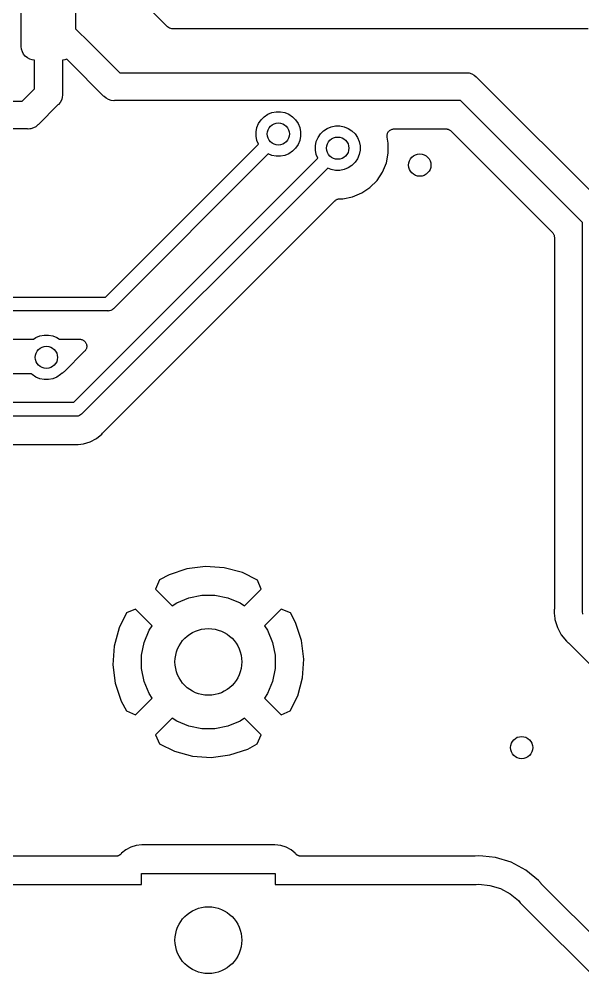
# Model space of a CAD drawing. Extents: x 2.49 to 6.38, y -5.9 to -3.86.
# Drawn here: x 4.847 to 5.246, y -5.554 to -4.873 of the extents above; entities that cross this region are included whole.
import ezdxf

# ---------------------------------------------------------------- set-up
doc = ezdxf.new("R2010")
doc.units = 0
doc.header["$MEASUREMENT"] = 0
doc.layers.add('BLACK', color=7, linetype='CONTINUOUS')

msp = doc.modelspace()

# ---------------------------------------------------------------- linework, layer by layer
at = {"layer": 'BLACK', "linetype": 'CONTINUOUS'}
for p, q in [((4.95192, -4.87847), (4.92682, -4.85337)), ((4.84882, -4.89277), (4.84882, -4.85684)), ((4.8872, -4.85684), (4.8872, -4.88008)), ((4.8872, -4.88008), (4.89721, -4.89008)), ((4.95208, -4.87866), (4.95192, -4.87847)), ((4.95227, -4.87882), (4.95208, -4.87866)), ((4.95283, -4.87928), (4.95227, -4.87882)), ((4.95227, -4.87882), (4.95227, -4.87882)), ((4.95363, -4.87971), (4.95283, -4.87928)), ((4.95368, -4.87973), (4.95363, -4.87971)), ((4.95461, -4.88002), (4.95368, -4.87973)), ((4.95533, -4.88009), (4.95461, -4.88002)), ((4.95557, -4.88011), (4.95533, -4.88009)), ((4.95533, -4.88009), (4.95533, -4.88009)), ((4.95582, -4.88009), (4.95557, -4.88011)), ((5.24954, -4.88009), (4.95582, -4.88009)), ((4.849, -4.89464), (4.84882, -4.89277)), ((4.84955, -4.89644), (4.849, -4.89464)), ((4.89721, -4.89008), (4.89721, -4.89008)), ((4.89721, -4.89008), (4.91837, -4.91124)), ((4.85044, -4.8981), (4.84955, -4.89644)), ((4.85163, -4.89955), (4.85044, -4.8981)), ((4.85308, -4.90074), (4.85163, -4.89955)), ((4.85474, -4.90163), (4.85308, -4.90074)), ((4.85654, -4.90218), (4.85474, -4.90163)), ((4.881, -4.90172), (4.87948, -4.90218)), ((4.88329, -4.904), (4.881, -4.90172)), ((4.85817, -4.90234), (4.85654, -4.90218)), ((4.85817, -4.92265), (4.85817, -4.90234)), ((4.87948, -4.90218), (4.87785, -4.90234)), ((4.87785, -4.90234), (4.87785, -4.92625)), ((4.90699, -4.9277), (4.88329, -4.904)), ((4.88329, -4.904), (4.88329, -4.904)), ((4.91837, -4.91124), (5.16301, -4.91124)), ((5.16301, -4.91124), (5.1635, -4.9112)), ((5.1635, -4.9112), (5.16398, -4.91124)), ((5.16398, -4.91124), (5.16543, -4.91139)), ((5.16543, -4.91139), (5.16728, -4.91195)), ((5.16728, -4.91195), (5.16899, -4.91286)), ((5.16899, -4.91286), (5.17049, -4.91409)), ((5.17049, -4.91409), (5.1708, -4.91447)), ((5.1708, -4.91447), (5.26219, -5.00586)), ((4.8495, -4.93132), (4.85817, -4.92265)), ((4.87771, -4.92866), (4.87736, -4.92982)), ((4.8779, -4.92673), (4.87771, -4.92866)), ((4.87785, -4.92625), (4.8779, -4.92673)), ((4.9073, -4.92808), (4.90699, -4.9277)), ((4.9088, -4.92931), (4.9073, -4.92808)), ((4.61565, -4.93132), (4.8495, -4.93132)), ((4.87463, -4.93403), (4.86088, -4.94778)), ((4.87501, -4.93372), (4.87463, -4.93403)), ((4.87624, -4.93222), (4.87501, -4.93372)), ((4.87715, -4.93051), (4.87624, -4.93222)), ((4.87736, -4.92982), (4.87715, -4.93051)), ((4.91038, -4.93015), (4.9088, -4.92931)), ((4.91051, -4.93022), (4.91038, -4.93015)), ((4.91237, -4.93079), (4.91051, -4.93022)), ((4.9143, -4.93098), (4.91237, -4.93079)), ((4.91478, -4.93093), (4.9143, -4.93098)), ((5.15942, -4.93093), (4.91478, -4.93093)), ((5.24573, -5.01724), (5.15942, -4.93093)), ((5.01833, -4.94451), (5.02053, -4.94232)), ((5.02053, -4.94232), (5.02311, -4.9406)), ((5.02311, -4.9406), (5.02597, -4.93941)), ((5.02597, -4.93941), (5.02902, -4.9388)), ((5.02902, -4.9388), (5.03212, -4.9388)), ((5.03212, -4.9388), (5.03516, -4.93941)), ((5.03516, -4.93941), (5.03803, -4.9406)), ((5.03803, -4.9406), (5.04061, -4.94232)), ((5.04061, -4.94232), (5.0428, -4.94451)), ((4.85907, -4.94939), (4.85736, -4.9503)), ((4.86057, -4.94816), (4.85907, -4.94939)), ((4.86088, -4.94778), (4.86057, -4.94816)), ((5.01542, -4.94996), (5.01661, -4.94709)), ((5.01661, -4.94709), (5.01833, -4.94451)), ((5.0428, -4.94451), (5.04452, -4.94709)), ((5.04452, -4.94709), (5.04571, -4.94996)), ((5.06511, -4.9506), (5.06797, -4.94941)), ((5.06797, -4.94941), (5.07102, -4.9488)), ((5.07102, -4.9488), (5.07412, -4.9488)), ((5.07412, -4.9488), (5.07716, -4.94941)), ((5.07716, -4.94941), (5.08003, -4.9506)), ((4.85309, -4.95101), (4.61206, -4.95101)), ((4.85357, -4.95106), (4.85309, -4.95101)), ((4.85486, -4.95093), (4.85357, -4.95106)), ((4.8555, -4.95087), (4.85486, -4.95093)), ((4.85736, -4.9503), (4.8555, -4.95087)), ((5.01482, -4.953), (5.01542, -4.94996)), ((5.01482, -4.9561), (5.01482, -4.953)), ((5.01542, -4.95914), (5.01482, -4.9561)), ((5.04571, -4.94996), (5.04631, -4.953)), ((5.04631, -4.9561), (5.04571, -4.95914)), ((5.04631, -4.953), (5.04631, -4.9561)), ((5.05861, -4.95709), (5.06033, -4.95451)), ((5.06033, -4.95451), (5.06253, -4.95232)), ((5.06253, -4.95232), (5.06511, -4.9506)), ((5.08003, -4.9506), (5.08261, -4.95232)), ((5.08261, -4.95232), (5.0848, -4.95451)), ((5.0848, -4.95451), (5.08652, -4.95709)), ((5.1074, -4.95586), (5.10745, -4.95539)), ((5.1074, -4.95588), (5.1074, -4.95586)), ((5.1074, -4.95589), (5.1074, -4.95588)), ((5.10744, -4.95636), (5.1074, -4.95589)), ((5.10745, -4.95539), (5.1075, -4.95492)), ((5.1075, -4.95491), (5.10751, -4.95489)), ((5.1075, -4.95492), (5.1075, -4.95491)), ((5.10751, -4.95489), (5.10765, -4.95444)), ((5.10765, -4.95444), (5.10779, -4.95399)), ((5.10779, -4.95399), (5.1078, -4.95398)), ((5.1078, -4.95396), (5.10803, -4.95355)), ((5.1078, -4.95398), (5.1078, -4.95396)), ((5.10803, -4.95355), (5.10825, -4.95313)), ((5.10825, -4.95313), (5.10826, -4.95312)), ((5.10826, -4.95312), (5.10827, -4.95311)), ((5.10827, -4.95311), (5.10857, -4.95275)), ((5.10857, -4.95275), (5.10888, -4.95238)), ((5.10888, -4.95238), (5.10889, -4.95237)), ((5.10889, -4.95237), (5.1089, -4.95236)), ((5.1089, -4.95236), (5.10926, -4.95206)), ((5.10926, -4.95206), (5.10963, -4.95176)), ((5.10963, -4.95176), (5.10964, -4.95176)), ((5.10964, -4.95176), (5.10966, -4.95175)), ((5.10966, -4.95175), (5.11007, -4.95153)), ((5.11007, -4.95153), (5.11049, -4.95131)), ((5.11049, -4.95131), (5.11051, -4.9513)), ((5.11051, -4.9513), (5.11052, -4.95129)), ((5.11052, -4.95129), (5.11097, -4.95116)), ((5.11097, -4.95116), (5.11143, -4.95102)), ((5.11143, -4.95102), (5.11144, -4.95102)), ((5.11144, -4.95102), (5.11146, -4.95102)), ((5.11146, -4.95102), (5.11193, -4.95097)), ((5.11193, -4.95097), (5.1124, -4.95093)), ((5.1124, -4.95093), (5.14906, -4.95093)), ((5.14906, -4.95093), (5.14908, -4.95093)), ((5.14908, -4.95093), (5.14908, -4.95093)), ((5.14908, -4.95093), (5.14908, -4.95093)), ((5.14908, -4.95093), (5.14913, -4.95093)), ((5.14913, -4.95093), (5.14959, -4.95098)), ((5.14959, -4.95098), (5.15005, -4.95103)), ((5.15005, -4.95103), (5.15008, -4.95104)), ((5.15008, -4.95104), (5.1501, -4.95104)), ((5.1501, -4.95104), (5.15055, -4.95118)), ((5.15055, -4.95118), (5.15099, -4.95131)), ((5.15099, -4.95131), (5.15101, -4.95133)), ((5.15101, -4.95133), (5.15103, -4.95133)), ((5.15103, -4.95133), (5.15144, -4.95156)), ((5.15144, -4.95156), (5.15185, -4.95177)), ((5.15185, -4.95177), (5.15187, -4.95179)), ((5.15187, -4.95179), (5.15189, -4.9518)), ((5.15189, -4.9518), (5.15224, -4.9521)), ((5.15224, -4.9521), (5.1526, -4.95239)), ((5.1526, -4.95239), (5.22427, -5.02406)), ((4.90828, -5.06988), (5.01648, -4.96168)), ((5.01648, -4.96168), (5.01542, -4.95914)), ((5.04452, -4.96201), (5.0428, -4.96459)), ((5.04571, -4.95914), (5.04452, -4.96201)), ((5.05682, -4.963), (5.05742, -4.95996)), ((5.05682, -4.9661), (5.05682, -4.963)), ((5.05742, -4.95996), (5.05861, -4.95709)), ((5.08652, -4.95709), (5.08771, -4.95996)), ((5.08771, -4.95996), (5.08831, -4.963)), ((5.08831, -4.963), (5.08831, -4.9661)), ((5.10748, -4.95684), (5.10744, -4.95636)), ((5.10749, -4.95687), (5.10748, -4.95684)), ((5.10749, -4.9569), (5.10749, -4.95687)), ((5.10749, -4.95687), (5.10749, -4.95687)), ((5.10749, -4.95687), (5.10749, -4.95687)), ((5.10832, -4.96103), (5.10749, -4.9569)), ((5.10832, -4.96807), (5.10832, -4.96103)), ((5.02344, -4.96864), (4.91397, -5.07811)), ((5.02597, -4.96969), (5.02344, -4.96864)), ((5.02902, -4.9703), (5.02597, -4.96969)), ((5.03516, -4.96969), (5.03212, -4.9703)), ((5.03803, -4.96851), (5.03516, -4.96969)), ((5.04061, -4.96678), (5.03803, -4.96851)), ((5.0428, -4.96459), (5.04061, -4.96678)), ((5.05742, -4.96914), (5.05682, -4.9661)), ((5.05848, -4.97168), (5.05742, -4.96914)), ((5.08771, -4.96914), (5.08652, -4.97201)), ((5.08831, -4.9661), (5.08771, -4.96914)), ((5.10694, -4.97498), (5.10832, -4.96807)), ((4.88591, -5.14424), (5.05848, -4.97168)), ((5.03212, -4.9703), (5.02902, -4.9703)), ((5.0848, -4.97459), (5.08261, -4.97678)), ((5.08652, -4.97201), (5.0848, -4.97459)), ((5.10425, -4.98148), (5.10694, -4.97498)), ((5.06544, -4.97864), (4.8916, -5.15247)), ((5.06797, -4.97969), (5.06544, -4.97864)), ((5.07102, -4.9803), (5.06797, -4.97969)), ((5.07412, -4.9803), (5.07102, -4.9803)), ((5.07716, -4.97969), (5.07412, -4.9803)), ((5.08003, -4.97851), (5.07716, -4.97969)), ((5.08261, -4.97678), (5.08003, -4.97851)), ((5.10033, -4.98734), (5.10425, -4.98148)), ((5.09535, -4.99232), (5.10033, -4.98734)), ((5.08299, -4.99893), (5.0895, -4.99623)), ((5.0895, -4.99623), (5.09535, -4.99232)), ((4.90661, -5.16575), (5.0706, -5.00176)), ((5.0706, -5.00176), (5.07061, -5.00175)), ((5.07061, -5.00175), (5.07065, -5.00171)), ((5.07061, -5.00175), (5.07061, -5.00175)), ((5.07061, -5.00175), (5.07061, -5.00175)), ((5.07065, -5.00171), (5.07101, -5.00143)), ((5.07101, -5.00143), (5.07137, -5.00113)), ((5.07137, -5.00113), (5.07139, -5.00112)), ((5.07139, -5.00112), (5.07141, -5.00111)), ((5.07141, -5.00111), (5.07182, -5.00089)), ((5.07182, -5.00089), (5.07223, -5.00068)), ((5.07223, -5.00068), (5.07225, -5.00067)), ((5.07225, -5.00067), (5.07228, -5.00066)), ((5.07228, -5.00066), (5.07272, -5.00053)), ((5.07272, -5.00053), (5.07316, -5.00039)), ((5.07316, -5.00039), (5.07319, -5.00039)), ((5.07319, -5.00039), (5.07321, -5.00038)), ((5.07321, -5.00038), (5.07367, -5.00034)), ((5.07367, -5.00034), (5.07413, -5.0003)), ((5.07413, -5.0003), (5.07609, -5.0003)), ((5.07609, -5.0003), (5.08299, -4.99893)), ((5.24573, -5.29171), (5.24573, -5.01724)), ((5.22427, -5.02406), (5.22428, -5.02407)), ((5.22428, -5.02407), (5.22428, -5.02407)), ((5.22428, -5.02407), (5.22428, -5.02408)), ((5.22428, -5.02408), (5.22432, -5.02411)), ((5.22432, -5.02411), (5.22461, -5.02447)), ((5.22461, -5.02447), (5.2249, -5.02483)), ((5.2249, -5.02483), (5.22491, -5.02485)), ((5.22491, -5.02485), (5.22493, -5.02487)), ((5.22493, -5.02487), (5.22514, -5.02529)), ((5.22514, -5.02529), (5.22536, -5.02569)), ((5.22536, -5.02569), (5.22536, -5.02572)), ((5.22536, -5.02572), (5.22537, -5.02574)), ((5.22537, -5.02574), (5.2255, -5.02619)), ((5.2255, -5.02619), (5.22564, -5.02663)), ((5.22564, -5.02663), (5.22564, -5.02665)), ((5.22564, -5.02665), (5.22565, -5.02668)), ((5.22565, -5.02668), (5.22569, -5.02714)), ((5.22569, -5.02714), (5.22573, -5.0276)), ((5.22573, -5.0276), (5.22573, -5.29048)), ((4.40945, -5.06988), (4.90828, -5.06988)), ((4.91381, -5.0783), (4.91306, -5.07891)), ((4.91397, -5.07811), (4.91381, -5.0783)), ((4.91007, -5.07972), (4.40945, -5.07972)), ((4.91031, -5.07975), (4.91007, -5.07972)), ((4.91056, -5.07972), (4.91031, -5.07975)), ((4.91128, -5.07965), (4.91056, -5.07972)), ((4.91056, -5.07972), (4.91056, -5.07972)), ((4.91221, -5.07937), (4.91128, -5.07965)), ((4.91306, -5.07891), (4.91221, -5.07937)), ((4.85742, -5.09972), (4.85911, -5.0986)), ((4.85911, -5.0986), (4.86197, -5.09741)), ((4.86197, -5.09741), (4.86502, -5.0968)), ((4.86502, -5.0968), (4.86812, -5.0968)), ((4.86812, -5.0968), (4.87116, -5.09741)), ((4.87116, -5.09741), (4.87403, -5.0986)), ((4.87403, -5.0986), (4.87572, -5.09972)), ((4.50942, -5.09972), (4.85742, -5.09972)), ((4.87572, -5.09972), (4.89008, -5.09972)), ((4.89008, -5.09972), (4.89013, -5.09972)), ((4.89013, -5.09972), (4.89013, -5.09972)), ((4.89013, -5.09972), (4.89013, -5.09972)), ((4.89013, -5.09972), (4.89015, -5.09972)), ((4.89015, -5.09972), (4.89063, -5.09978)), ((4.89063, -5.09978), (4.8911, -5.09983)), ((4.8911, -5.09983), (4.89111, -5.09983)), ((4.89111, -5.09983), (4.89112, -5.09983)), ((4.89112, -5.09983), (4.89158, -5.09998)), ((4.89158, -5.09998), (4.89203, -5.10012)), ((4.89203, -5.10012), (4.89204, -5.10013)), ((4.89204, -5.10013), (4.89205, -5.10013)), ((4.89205, -5.10013), (4.89247, -5.10036)), ((4.89247, -5.10036), (4.89289, -5.10059)), ((4.89289, -5.10059), (4.8929, -5.10059)), ((4.8929, -5.10059), (4.8929, -5.1006)), ((4.8929, -5.1006), (4.89327, -5.1009)), ((4.89327, -5.1009), (4.89364, -5.10121)), ((4.89364, -5.10121), (4.89364, -5.10122)), ((4.89364, -5.10122), (4.89365, -5.10123)), ((4.89365, -5.10123), (4.89395, -5.1016)), ((4.89395, -5.1016), (4.89425, -5.10197)), ((4.89425, -5.10197), (4.89426, -5.10198)), ((4.89426, -5.10198), (4.89426, -5.10199)), ((4.89426, -5.10199), (4.89448, -5.10241)), ((4.89448, -5.10241), (4.89471, -5.10284)), ((4.89471, -5.10284), (4.89471, -5.10284)), ((4.89471, -5.10284), (4.89471, -5.10285)), ((4.89471, -5.10285), (4.89485, -5.10331)), ((4.89498, -5.10573), (4.89484, -5.10618)), ((4.89485, -5.10331), (4.89499, -5.10377)), ((4.89503, -5.10523), (4.89498, -5.10571)), ((4.89498, -5.10571), (4.89498, -5.10572)), ((4.89498, -5.10572), (4.89498, -5.10573)), ((4.89499, -5.10377), (4.89499, -5.10378)), ((4.89499, -5.10378), (4.89499, -5.10379)), ((4.89499, -5.10379), (4.89503, -5.10427)), ((4.89503, -5.10427), (4.89508, -5.10474)), ((4.89508, -5.10476), (4.89503, -5.10523)), ((4.89508, -5.10474), (4.89508, -5.10475)), ((4.89508, -5.10475), (4.89508, -5.10476)), ((4.89361, -5.10826), (4.87909, -5.12278)), ((4.89392, -5.10789), (4.89361, -5.10826)), ((4.89422, -5.10752), (4.89392, -5.10789)), ((4.89423, -5.10751), (4.89422, -5.10752)), ((4.89446, -5.10709), (4.89423, -5.10751)), ((4.89423, -5.10751), (4.89423, -5.10751)), ((4.89469, -5.10666), (4.89446, -5.10709)), ((4.89484, -5.10618), (4.89469, -5.10665)), ((4.89469, -5.10665), (4.89469, -5.10665)), ((4.89469, -5.10665), (4.89469, -5.10666)), ((4.85599, -5.12424), (4.50898, -5.12424)), ((4.85653, -5.12478), (4.85599, -5.12424)), ((4.85911, -5.12651), (4.85653, -5.12478)), ((4.87661, -5.12478), (4.87403, -5.12651)), ((4.87759, -5.1238), (4.87661, -5.12478)), ((4.87787, -5.12365), (4.87759, -5.1238)), ((4.87828, -5.12344), (4.87787, -5.12365)), ((4.8783, -5.12342), (4.87828, -5.12344)), ((4.87833, -5.12341), (4.8783, -5.12342)), ((4.87868, -5.12312), (4.87833, -5.12341)), ((4.87904, -5.12283), (4.87868, -5.12312)), ((4.87908, -5.12279), (4.87904, -5.12283)), ((4.87909, -5.12278), (4.87908, -5.12279)), ((4.87908, -5.12279), (4.87908, -5.12279)), ((4.87908, -5.12279), (4.87908, -5.12279)), ((4.86197, -5.12769), (4.85911, -5.12651)), ((4.86502, -5.1283), (4.86197, -5.12769)), ((4.86812, -5.1283), (4.86502, -5.1283)), ((4.87116, -5.12769), (4.86812, -5.1283)), ((4.87403, -5.12651), (4.87116, -5.12769)), ((4.40582, -5.14424), (4.88591, -5.14424)), ((4.8907, -5.15328), (4.88985, -5.15373)), ((4.89145, -5.15266), (4.8907, -5.15328)), ((4.8916, -5.15247), (4.89145, -5.15266)), ((4.88771, -5.15409), (4.40761, -5.15409)), ((4.88795, -5.15411), (4.88771, -5.15409)), ((4.88819, -5.15409), (4.88795, -5.15411)), ((4.88892, -5.15402), (4.88819, -5.15409)), ((4.88819, -5.15409), (4.88819, -5.15409)), ((4.88985, -5.15373), (4.88892, -5.15402)), ((4.90187, -5.16999), (4.90566, -5.16687)), ((4.90566, -5.16687), (4.90628, -5.16611)), ((4.90628, -5.16611), (4.90633, -5.16606)), ((4.90633, -5.16606), (4.90648, -5.16591)), ((4.90648, -5.16591), (4.90661, -5.16575)), ((4.88894, -5.17411), (4.89284, -5.17373)), ((4.89284, -5.17373), (4.89754, -5.1723)), ((4.89754, -5.1723), (4.90187, -5.16999)), ((4.56649, -5.17409), (4.88648, -5.17409)), ((4.88648, -5.17409), (4.88655, -5.17409)), ((4.88655, -5.17409), (4.88676, -5.17411)), ((4.88676, -5.17411), (4.88697, -5.17411)), ((4.88697, -5.17411), (4.88795, -5.17421)), ((4.88795, -5.17421), (4.88893, -5.17411)), ((4.88893, -5.17411), (4.88894, -5.17411)), ((4.96596, -5.2621), (4.95333, -5.26634)), ((4.9791, -5.26041), (4.96596, -5.2621)), ((4.99231, -5.26132), (4.9791, -5.26041)), ((5.0051, -5.26479), (4.99231, -5.26132)), ((4.95333, -5.26634), (4.9465, -5.27)), ((5.01574, -5.27007), (5.0051, -5.26479)), ((4.9465, -5.27), (4.94377, -5.27648)), ((5.01843, -5.27648), (5.01574, -5.27007)), ((4.94377, -5.27648), (4.95552, -5.28823)), ((4.95872, -5.28609), (4.96732, -5.28252)), ((4.96732, -5.28252), (4.97645, -5.28071)), ((4.97645, -5.28071), (4.98576, -5.28071)), ((4.98576, -5.28071), (4.99488, -5.28252)), ((4.99488, -5.28252), (5.00348, -5.28609)), ((5.00669, -5.28823), (5.01843, -5.27648)), ((4.95552, -5.28823), (4.95872, -5.28609)), ((5.00348, -5.28609), (5.00669, -5.28823)), ((4.92322, -5.29332), (4.91794, -5.30396)), ((4.92963, -5.29062), (4.92322, -5.29332)), ((4.94138, -5.30237), (4.92963, -5.29062)), ((5.03258, -5.29062), (5.02083, -5.30237)), ((5.03906, -5.29335), (5.03258, -5.29062)), ((5.04271, -5.30018), (5.03906, -5.29335)), ((5.22571, -5.29097), (5.22559, -5.29219)), ((5.22559, -5.29219), (5.22571, -5.29341)), ((5.22573, -5.29055), (5.22571, -5.29076)), ((5.22571, -5.29076), (5.22571, -5.29097)), ((5.22571, -5.29341), (5.22571, -5.29342)), ((5.22571, -5.29342), (5.22609, -5.2973)), ((5.22573, -5.29048), (5.22573, -5.29055)), ((5.24568, -5.29219), (5.24573, -5.29171)), ((5.24587, -5.29412), (5.24568, -5.29219)), ((4.93924, -5.30557), (4.94138, -5.30237)), ((5.02083, -5.30237), (5.02297, -5.30557)), ((5.04695, -5.31281), (5.04271, -5.30018)), ((5.22609, -5.2973), (5.22609, -5.29731)), ((5.22609, -5.29731), (5.22616, -5.29804)), ((5.22616, -5.29804), (5.22637, -5.29871)), ((5.22637, -5.29871), (5.22637, -5.29872)), ((5.22637, -5.29872), (5.22787, -5.30366)), ((4.91794, -5.30396), (4.91447, -5.31674)), ((4.93567, -5.31417), (4.93924, -5.30557)), ((5.02297, -5.30557), (5.02653, -5.31417)), ((5.22787, -5.30366), (5.23064, -5.30885)), ((5.23064, -5.30885), (5.23437, -5.31339)), ((4.91447, -5.31674), (4.91356, -5.32996)), ((4.93386, -5.3233), (4.93567, -5.31417)), ((5.02653, -5.31417), (5.02835, -5.3233)), ((5.04864, -5.32595), (5.04695, -5.31281)), ((5.23437, -5.31339), (5.23532, -5.31417)), ((5.23532, -5.31417), (5.23537, -5.31422)), ((5.23537, -5.31422), (5.23552, -5.31437)), ((5.23552, -5.31437), (5.23568, -5.3145)), ((5.23568, -5.3145), (5.40353, -5.48234)), ((4.93386, -5.33261), (4.93386, -5.3233)), ((5.02835, -5.3233), (5.02835, -5.33261)), ((4.91356, -5.32996), (4.91525, -5.34309)), ((5.04774, -5.33916), (5.04864, -5.32595)), ((4.93567, -5.34173), (4.93386, -5.33261)), ((5.02835, -5.33261), (5.02653, -5.34173)), ((4.91525, -5.34309), (4.91949, -5.35572)), ((4.93924, -5.35033), (4.93567, -5.34173)), ((5.02653, -5.34173), (5.02297, -5.35033)), ((5.04427, -5.35195), (5.04774, -5.33916)), ((4.94138, -5.35354), (4.93924, -5.35033)), ((5.02297, -5.35033), (5.02083, -5.35354)), ((4.91949, -5.35572), (4.92315, -5.36256)), ((4.92963, -5.36528), (4.94138, -5.35354)), ((5.02083, -5.35354), (5.03258, -5.36528)), ((5.03898, -5.36259), (5.04427, -5.35195)), ((4.92315, -5.36256), (4.92963, -5.36528)), ((5.03258, -5.36528), (5.03898, -5.36259)), ((4.95552, -5.36768), (4.94377, -5.37943)), ((4.95872, -5.36982), (4.95552, -5.36768)), ((4.96732, -5.37338), (4.95872, -5.36982)), ((5.00348, -5.36982), (4.99488, -5.37338)), ((5.00669, -5.36768), (5.00348, -5.36982)), ((5.01843, -5.37943), (5.00669, -5.36768)), ((4.97645, -5.3752), (4.96732, -5.37338)), ((4.98576, -5.3752), (4.97645, -5.3752)), ((4.99488, -5.37338), (4.98576, -5.3752)), ((4.94377, -5.37943), (4.94647, -5.38583)), ((5.0157, -5.38591), (5.01843, -5.37943)), ((4.94647, -5.38583), (4.95711, -5.39112)), ((4.95711, -5.39112), (4.96989, -5.39459)), ((4.99624, -5.3938), (5.00887, -5.38956)), ((5.00887, -5.38956), (5.0157, -5.38591)), ((4.96989, -5.39459), (4.98311, -5.39549)), ((4.98311, -5.39549), (4.99624, -5.3938)), ((4.92617, -5.45899), (4.92269, -5.46085)), ((4.92994, -5.45785), (4.92617, -5.45899)), ((4.9341, -5.45744), (4.92994, -5.45785)), ((5.0281, -5.45744), (4.9341, -5.45744)), ((5.03227, -5.45785), (5.0281, -5.45744)), ((5.03604, -5.45899), (5.03227, -5.45785)), ((5.03951, -5.46085), (5.03604, -5.45899)), ((4.91557, -5.46543), (4.25242, -5.46543)), ((4.91579, -5.46541), (4.91557, -5.46543)), ((4.91601, -5.46541), (4.91579, -5.46541)), ((4.91627, -5.46536), (4.91601, -5.46541)), ((4.91654, -5.46534), (4.91627, -5.46536)), ((4.91675, -5.46527), (4.91654, -5.46534)), ((4.91697, -5.46523), (4.91675, -5.46527)), ((4.91722, -5.46513), (4.91697, -5.46523)), ((4.91748, -5.46506), (4.91722, -5.46513)), ((4.91767, -5.46495), (4.91748, -5.46506)), ((4.91787, -5.46487), (4.91767, -5.46495)), ((4.9181, -5.46472), (4.91787, -5.46487)), ((4.91834, -5.4646), (4.9181, -5.46472)), ((4.91851, -5.46446), (4.91834, -5.4646)), ((4.91869, -5.46434), (4.91851, -5.46446)), ((4.91889, -5.46415), (4.91869, -5.46434)), ((4.9191, -5.46398), (4.91889, -5.46415)), ((4.91924, -5.46381), (4.9191, -5.46398)), ((4.91939, -5.46366), (4.91924, -5.46381)), ((4.91944, -5.46361), (4.91939, -5.46366)), ((4.91965, -5.46335), (4.91944, -5.46361)), ((4.92269, -5.46085), (4.91965, -5.46335)), ((5.04256, -5.46335), (5.03951, -5.46085)), ((5.04277, -5.46361), (5.04256, -5.46335)), ((5.04292, -5.46376), (5.04277, -5.46361)), ((5.04306, -5.46393), (5.04292, -5.46376)), ((5.04327, -5.4641), (5.04306, -5.46393)), ((5.04346, -5.4643), (5.04327, -5.4641)), ((5.04364, -5.46442), (5.04346, -5.4643)), ((5.04381, -5.46456), (5.04364, -5.46442)), ((5.04404, -5.46469), (5.04381, -5.46456)), ((5.04427, -5.46484), (5.04404, -5.46469)), ((5.04447, -5.46492), (5.04427, -5.46484)), ((5.04466, -5.46503), (5.04447, -5.46492)), ((5.04492, -5.46511), (5.04466, -5.46503)), ((5.04517, -5.46521), (5.04492, -5.46511)), ((5.04538, -5.46526), (5.04517, -5.46521)), ((5.04559, -5.46532), (5.04538, -5.46526)), ((5.04586, -5.46535), (5.04559, -5.46532)), ((5.04613, -5.46541), (5.04586, -5.46535)), ((5.04634, -5.46541), (5.04613, -5.46541)), ((5.04656, -5.46543), (5.04634, -5.46541)), ((5.04663, -5.46543), (5.04656, -5.46543)), ((5.16928, -5.46543), (5.04663, -5.46543)), ((5.16949, -5.46541), (5.16928, -5.46543)), ((5.1697, -5.46542), (5.16949, -5.46541)), ((5.16977, -5.46541), (5.1697, -5.46542)), ((5.17244, -5.46515), (5.16977, -5.46541)), ((5.17511, -5.46541), (5.17244, -5.46515)), ((5.18408, -5.46629), (5.17511, -5.46541)), ((5.17511, -5.46541), (5.17511, -5.46541)), ((5.19527, -5.46969), (5.18408, -5.46629)), ((5.20558, -5.4752), (5.19527, -5.46969)), ((4.93386, -5.48543), (4.93386, -5.47756)), ((4.93386, -5.47756), (5.02835, -5.47756)), ((5.02835, -5.47756), (5.02835, -5.48543)), ((5.21463, -5.48262), (5.20558, -5.4752)), ((4.22742, -5.48543), (4.93386, -5.48543)), ((5.02835, -5.48543), (5.17051, -5.48543)), ((5.17051, -5.48543), (5.17244, -5.48524)), ((5.17244, -5.48524), (5.18016, -5.486)), ((5.18016, -5.486), (5.18758, -5.48825)), ((5.21633, -5.4847), (5.21463, -5.48262)), ((5.21648, -5.48484), (5.21633, -5.4847)), ((5.21661, -5.48501), (5.21648, -5.48484)), ((5.21666, -5.48506), (5.21661, -5.48501)), ((5.32864, -5.59704), (5.21666, -5.48506)), ((5.18758, -5.48825), (5.19442, -5.49191)), ((5.19442, -5.49191), (5.20041, -5.49683)), ((5.20041, -5.49683), (5.20165, -5.49833)), ((5.20165, -5.49833), (5.39426, -5.69094))]:
    msp.add_line(p, q, dxfattribs=at)
at = {"layer": 'BLACK'}
for centre, radius in [((5.03057, -4.95455), 0.00787), ((5.07257, -4.96455), 0.00787), ((5.13057, -4.97655), 0.00787), ((4.86657, -5.11255), 0.00787), ((4.9811, -5.32795), 0.02362), ((5.20257, -5.38855), 0.00787), ((4.9811, -5.5248), 0.02362)]:
    msp.add_circle(centre, radius, dxfattribs=at)

doc.saveas('drawing.dxf')
